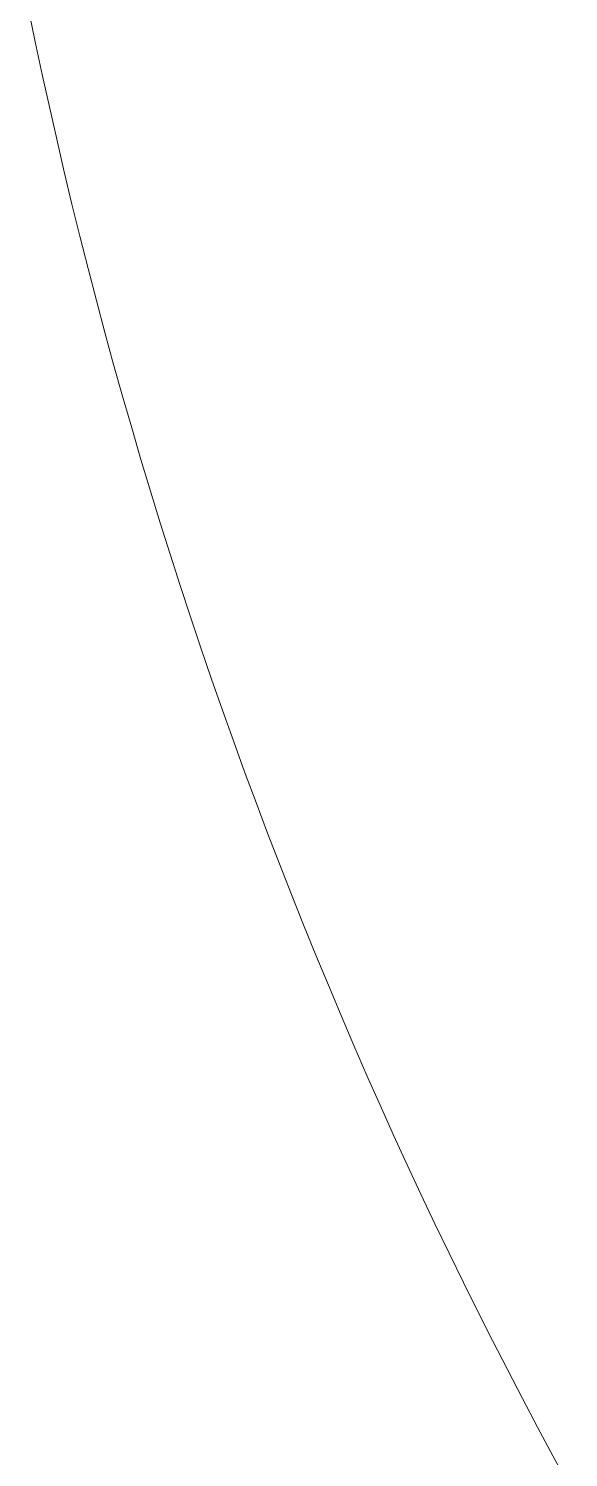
# Model space of a CAD drawing. Header units: millimetres. Extents: x 144517 to 159919, y -31393 to -20504.
# Drawn here: x 158101.5 to 158121, y -30003.3 to -29951.7 of the extents above; entities that cross this region are included whole.
import ezdxf

# ---------------------------------------------------------------- set-up
doc = ezdxf.new("R2010")
doc.units = ezdxf.units.MM
doc.header["$MEASUREMENT"] = 0
doc.layers.add('A - SHEET', color=7, linetype='Continuous', lineweight=9)
doc.layers.add('Layer 1', color=7, linetype='Continuous')

# ---------------------------------------------------------------- blocks, each defined once
blk = doc.blocks.new('agdsggad')
at = {"layer": 'Layer 1', "lineweight": 0}
blk.add_lwpolyline([(188.193, 390.17), (187.97, 390.58), (187.749, 390.992), (187.531, 391.405), (187.315, 391.82), (187.102, 392.236), (186.892, 392.653), (186.684, 393.072), (186.478, 393.493), (186.275, 393.914), (186.074, 394.337), (185.876, 394.762), (185.681, 395.188), (185.488, 395.615), (185.298, 396.044), (185.11, 396.474), (184.925, 396.905), (184.743, 397.338), (184.563, 397.771), (184.386, 398.207), (184.211, 398.643), (184.039, 399.081), (183.87, 399.52), (183.704, 399.96), (183.54, 400.402), (183.379, 400.845), (183.22, 401.289), (183.064, 401.734), (182.911, 402.181), (182.761, 402.628), (182.613, 403.077), (182.468, 403.527), (182.326, 403.979), (182.187, 404.431), (182.05, 404.885), (181.917, 405.339), (181.786, 405.795), (181.657, 406.252), (181.532, 406.711), (181.41, 407.17), (181.29, 407.63), (181.173, 408.092), (181.059, 408.554), (180.948, 409.018), (180.84, 409.483), (180.734, 409.948), (180.632, 410.415), (180.532, 410.883), (180.435, 411.352)], dxfattribs=at)
blk = doc.blocks.new('EWRSDG')
at = {"xscale": 3.437246875556696, "yscale": 3.437246875556696, "zscale": 3.437246875556696}
blk.add_blockref('agdsggad', (-192566.76, -259573.4), dxfattribs=at)

msp = doc.modelspace()

# ---------------------------------------------------------------- block references
at = {"layer": 'A - SHEET', "xscale": 0.7307667054224303, "yscale": 0.7307667054224303, "zscale": 0.7307667054224303}
msp.add_blockref('EWRSDG', (298369.7, 158703.315, -0.002), dxfattribs=at)

doc.saveas('drawing.dxf')
